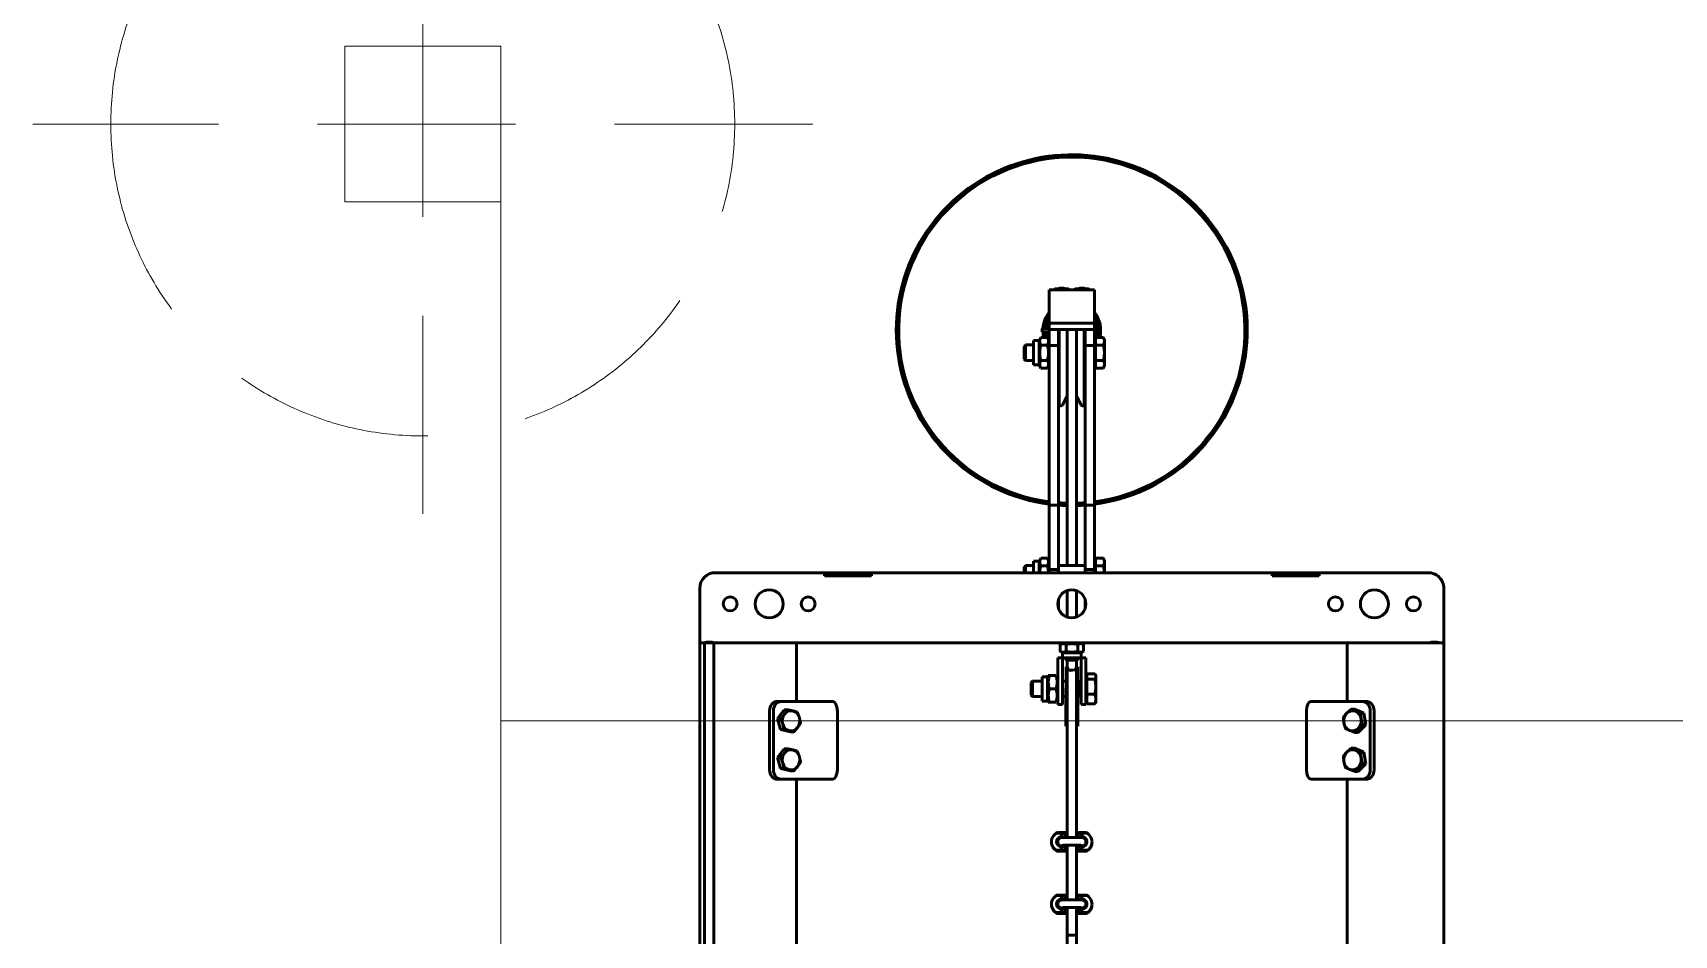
# Model space of a CAD drawing. Extents: x -3873 to 164127, y 7129 to 96529.
# Drawn here: x 16910 to 17962, y 69175 to 69753 of the extents above; entities that cross this region are included whole.
import ezdxf

# ---------------------------------------------------------------- set-up
doc = ezdxf.new("R2010")
doc.units = 0
doc.linetypes.add('HIDDEN', pattern=[9.525, 6.35, -3.175])
doc.layers.get('0').update_dxf_attribs({"linetype": 'CONTINUOUS'})
doc.layers.add('LAYOUT Kromeka', color=1, linetype='CONTINUOUS', lineweight=5)
doc.layers.add('Visible (ISO)', color=7, linetype='CONTINUOUS', lineweight=50)

# ---------------------------------------------------------------- blocks, each defined once
blk = doc.blocks.new('chilling_column100')
at = {"color": 4, "linetype": 'HIDDEN', "ltscale": 20}
for p, q in [((0, -250), (0, 250)), ((-250, 0), (250, 0))]:
    blk.add_line(p, q, dxfattribs=at)
at = {"color": 1, "linetype": 'Continuous', "ltscale": 20}
for p, q in [((50, 50), (-50, 50)), ((-50, 50), (-50, -50)), ((50, -50), (50, 50)), ((-50, -50), (50, -50))]:
    blk.add_line(p, q, dxfattribs=at)
at = {"color": 4, "linetype": 'HIDDEN', "ltscale": 20}
blk.add_circle((0, 0), 200, dxfattribs=at)
blk = doc.blocks.new('388 gerdirme')
at = {"layer": 'Visible (ISO)', "color": 0}
for p, q in [((51971.6, 94727.1), (51448.6, 94727.1)), ((51971.6, 94730.2), (51717.5, 94730.2)), ((51971.6, 94727.4), (51971.6, 94730.2)), ((51971.6, 94730.2), (51983.6, 94730.2)), ((51971.6, 94727.1), (51971.6, 94727.4)), ((51971.6, 94721.1), (51971.6, 94727.1)), ((52006.6, 94730.2), (51983.6, 94730.2)), ((51971.6, 94721.1), (51448.6, 94721.1)), ((51971.6, 94720.9), (51971.6, 94721.1)), ((51971.6, 94494.3), (51971.6, 94720.9)), ((52016.6, 94720.2), (52016.6, 94650.2)), ((51890.1, 94685.5), (51928.1, 94685.5)), ((51884.1, 94680.3), (51884.1, 94677.8)), ((51884.1, 94659), (51884.1, 94677.8)), ((51889.5, 94672), (51891, 94678.4)), ((51890.1, 94683), (51928.1, 94683)), ((51891, 94678.4), (51898.1, 94680.4)), ((51891, 94678.4), (51891, 94676.3)), ((51898.1, 94680.4), (51903.7, 94676.1)), ((51898.1, 94680.4), (51898.1, 94678.4)), ((51903.7, 94676.1), (51903.7, 94674.1)), ((51914.5, 94672), (51916, 94678.4)), ((51916, 94678.4), (51923.1, 94680.4)), ((51916, 94678.4), (51916, 94676.3)), ((51923.1, 94680.4), (51928.7, 94676.1)), ((51923.1, 94680.4), (51923.1, 94678.4)), ((51928.7, 94676.1), (51928.7, 94674.1)), ((51934.1, 94677.8), (51934.1, 94680.3)), ((51934.1, 94677.8), (51934.1, 94659)), ((51884.1, 94668.2), (51151.6, 94668.2)), ((51889.5, 94672), (51889.5, 94669.9)), ((51914.5, 94672), (51914.5, 94669.9)), ((51971.6, 94668.2), (51934.1, 94668.2)), ((51884.1, 94659), (51884.1, 94655.9)), ((51884.1, 94645), (51884.1, 94655.9)), ((51934.1, 94655.9), (51934.1, 94659)), ((51934.1, 94655.9), (51934.1, 94645)), ((51928.1, 94642), (51890.1, 94642)), ((52014.6, 94620.2), (52014.6, 94650.2)), ((52014.6, 94650.2), (52016.6, 94650.2)), ((52016.6, 94650.2), (52016.6, 94620.2)), ((52016.6, 94620.2), (52014.6, 94620.2)), ((52016.6, 94620.2), (52016.6, 94363.2)), ((51938, 94517.7), (51937.1, 94516.8)), ((51947.1, 94516.8), (51937.1, 94516.8)), ((51937.1, 94510.7), (51937.1, 94516.8)), ((51938, 94517.7), (51946.2, 94517.7)), ((51946.2, 94517.7), (51947.1, 94516.8)), ((51947.1, 94510.7), (51947.1, 94516.8)), ((52016.6, 94522.2), (52020.2, 94522.2)), ((52021.1, 94521.3), (52016.6, 94521.3)), ((52016.6, 94516.2), (52023.9, 94516.2)), ((52020.2, 94522.2), (52021.1, 94521.3)), ((52021.1, 94516.2), (52021.1, 94521.3)), ((52023.9, 94512.7), (52023.9, 94516.2)), ((52149.8, 94516.2), (52165.4, 94516.2)), ((52149.8, 94512.7), (52149.8, 94516.2)), ((52153.5, 94522.2), (52152.6, 94521.3)), ((52162.6, 94521.3), (52152.6, 94521.3)), ((52152.6, 94516.2), (52152.6, 94521.3)), ((52153.5, 94522.2), (52161.7, 94522.2)), ((52161.7, 94522.2), (52162.6, 94521.3)), ((52162.6, 94516.2), (52162.6, 94521.3)), ((52165.4, 94512.7), (52165.4, 94516.2)), ((51804, 94504.7), (51804, 94504.7)), ((51844, 94504.7), (51844, 94504.7)), ((51934.3, 94507.2), (51933.6, 94506.8)), ((51933.6, 94506), (51933.6, 94506.8)), ((51933.6, 94501.9), (51933.6, 94506)), ((51934.3, 94510.7), (51949.9, 94510.7)), ((51934.3, 94507.2), (51934.3, 94510.7)), ((51934.3, 94507.2), (51949.9, 94507.2)), ((51942.1, 94501.9), (51942.1, 94506)), ((51949.9, 94507.2), (51949.9, 94510.7)), ((51949.9, 94507.2), (51950.6, 94506.8)), ((51950.6, 94506.8), (51950.6, 94506)), ((51950.6, 94501.9), (51950.6, 94506)), ((52016.6, 94512.7), (52023.9, 94512.7)), ((52018.6, 94506.2), (52016.6, 94506.2)), ((52060, 94506.2), (52018.6, 94506.2)), ((52018.6, 94500.2), (52018.6, 94506.2)), ((52021, 94507.4), (52021, 94511.5)), ((52023.9, 94512.7), (52025.9, 94511.5)), ((52023.9, 94506.2), (52025.9, 94507.4)), ((52025.9, 94507.4), (52025.9, 94511.5)), ((52162.3, 94506.2), (52060, 94506.2)), ((52060, 94500.2), (52060, 94506.2)), ((52149.8, 94512.7), (52147.8, 94511.5)), ((52147.8, 94507.4), (52147.8, 94511.5)), ((52149.8, 94506.2), (52147.8, 94507.4)), ((52149.8, 94512.7), (52165.4, 94512.7)), ((52152.7, 94507.4), (52152.7, 94511.5)), ((52162.3, 94506.2), (52172.5, 94506.2)), ((52162.3, 94500.2), (52162.3, 94506.2)), ((52162.5, 94507.4), (52162.5, 94511.5)), ((52165.4, 94512.7), (52167.4, 94511.5)), ((52165.4, 94506.2), (52167.4, 94507.4)), ((52167.4, 94507.4), (52167.4, 94511.5)), ((52171.1, 94508.2), (52171.1, 94510.7)), ((52173.1, 94510.7), (52171.1, 94510.7)), ((52171.1, 94506.2), (52171.1, 94508.2)), ((52172.5, 94506.2), (52172.5, 94500.2)), ((52176.7, 94506.2), (52172.5, 94506.2)), ((52172.5, 94506.2), (52172.5, 94477.2)), ((52173.1, 94510.7), (52173.1, 94508.2)), ((52173.1, 94508.2), (52173.1, 94506.2)), ((52197.9, 94506.2), (52176.7, 94506.2)), ((52176.7, 94506.2), (52176.7, 94477.2)), ((52197.9, 94477.2), (52197.9, 94506.2)), ((51422.1, 94494.7), (51784.2, 94494.7)), ((51801.8, 94494.7), (51784.2, 94494.7)), ((51798, 94494.7), (51798, 94500.9)), ((51798.6, 94501.7), (51798.9, 94498.2)), ((51798.9, 94495.7), (51798.6, 94495.2)), ((51798.9, 94498.2), (51798.9, 94495.7)), ((51800.9, 94498.2), (51798.9, 94498.2)), ((51798.9, 94495.7), (51801.8, 94495.7)), ((51804.2, 94500.7), (51804, 94500.7)), ((51806.8, 94495.7), (51809.4, 94495.7)), ((51841.8, 94494.7), (51806.8, 94494.7)), ((51809.4, 94498.2), (51807.4, 94498.2)), ((51809.4, 94498.2), (51809.6, 94501.7)), ((51809.4, 94495.7), (51809.4, 94498.2)), ((51809.6, 94495.2), (51809.4, 94495.7)), ((51809.9, 94494.7), (51809.9, 94500.9)), ((51838, 94494.7), (51838, 94500.9)), ((51838.6, 94501.7), (51838.9, 94498.2)), ((51838.9, 94495.7), (51838.6, 94495.2)), ((51838.9, 94498.2), (51838.9, 94495.7)), ((51840.9, 94498.2), (51838.9, 94498.2)), ((51838.9, 94495.7), (51841.8, 94495.7)), ((51844.2, 94500.7), (51843.9, 94500.7)), ((51846.8, 94495.7), (51849.4, 94495.7)), ((51879.9, 94494.7), (51846.8, 94494.7)), ((51849.4, 94498.2), (51847.4, 94498.2)), ((51849.4, 94498.2), (51849.6, 94501.7)), ((51849.4, 94495.7), (51849.4, 94498.2)), ((51849.6, 94495.2), (51849.4, 94495.7)), ((51849.9, 94494.7), (51849.9, 94500.9)), ((51879.9, 94494.7), (51888.2, 94494.7)), ((51930.2, 94494.7), (51888.2, 94494.7)), ((51919.4, 94495.5), (51918.2, 94495.5)), ((51918.2, 94495.5), (51918.2, 94494.7)), ((51919.4, 94495.5), (51919.4, 94494.7)), ((51940.2, 94495.5), (51919.4, 94495.5)), ((51919.4, 94494.7), (51940.2, 94494.7)), ((51930.2, 94494.7), (51941.8, 94494.7)), ((51932.1, 94500.7), (51932.1, 94497.7)), ((51932.1, 94500.7), (51935.1, 94500.7)), ((51935.1, 94497.7), (51932.1, 94497.7)), ((51934.3, 94500.7), (51933.6, 94501.1)), ((51962.1, 94500.7), (51935.1, 94500.7)), ((51935.1, 94497.7), (51962.1, 94497.7)), ((51937.1, 94495.5), (51937.1, 94497.7)), ((51941.5, 94495.5), (51940.2, 94495.5)), ((51940.2, 94494.7), (51940.2, 94495.5)), ((51941.5, 94495.5), (51941.5, 94495.4)), ((51941.5, 94495.5), (51942.6, 94495.5)), ((51942.8, 94495.4), (51941.5, 94495.4)), ((51956.3, 94495.4), (51942.8, 94495.4)), ((51956.3, 94494.7), (51942.8, 94494.7)), ((51947.1, 94495.4), (51947.1, 94497.7)), ((51949.9, 94500.7), (51950.6, 94501.1)), ((51956.3, 94495.4), (51956.3, 94494.7)), ((51960.6, 94494.7), (51956.3, 94494.7)), ((51960.6, 94494.9), (51961.4, 94495.7)), ((51960.6, 94494.9), (51961.4, 94495.7)), ((51960.6, 94488.5), (51960.6, 94494.9)), ((51960.6, 94488.5), (51960.6, 94494.9)), ((51961.4, 94495.7), (51961.4, 94487.7)), ((51962.1, 94495.7), (51961.4, 94495.7)), ((51961.4, 94495.7), (51961.4, 94487.7)), ((51962.1, 94495.7), (51961.4, 94495.7)), ((51962.1, 94497.7), (51962.1, 94500.7)), ((51965.1, 94497.7), (51962.1, 94497.7)), ((51962.1, 94497.7), (51962.1, 94485.7)), ((51965.1, 94497.3), (51966.2, 94499.2)), ((51965.1, 94497.7), (51965.1, 94485.7)), ((51970.5, 94499.2), (51966.2, 94499.2)), ((51970.5, 94495.4), (51966.2, 94495.4)), ((51971.6, 94497.3), (51970.5, 94499.2)), ((51971.6, 94489.1), (51971.6, 94494.3)), ((52005.1, 94494.7), (51988.1, 94494.7)), ((51993.7, 94500.2), (51999.6, 94500.2)), ((52016.6, 94500.2), (52018.6, 94500.2)), ((52018.6, 94500.2), (52060, 94500.2)), ((52021.1, 94483.2), (52021.1, 94500.2)), ((52157.7, 94494.7), (52021.1, 94494.7)), ((52060, 94500.2), (52162.3, 94500.2)), ((52172.5, 94499.7), (52123.6, 94499.7)), ((52123.6, 94499), (52123.6, 94499.7)), ((52128.8, 94495.3), (52124.8, 94497.2)), ((52152.6, 94499.7), (52152.6, 94500.2)), ((52157.7, 94494.7), (52172.5, 94494.7)), ((52162.3, 94500.2), (52172.5, 94500.2)), ((52162.6, 94499.7), (52162.6, 94500.2)), ((52197.9, 94502.8), (52198.3, 94502.8)), ((52197.9, 94500.5), (52198.3, 94500.5)), ((52198.3, 94495.9), (52197.9, 94495.9)), ((52198.6, 94502.2), (52198.3, 94502.8)), ((52198.6, 94494.2), (52198.3, 94493.6)), ((52198.6, 94501.7), (52198.6, 94502.2)), ((52198.6, 94498.2), (52198.6, 94501.7)), ((52198.6, 94494.7), (52198.6, 94498.2)), ((52198.6, 94494.2), (52198.6, 94494.7)), ((51422.1, 94488.7), (51784.2, 94488.7)), ((51801.8, 94488.7), (51784.2, 94488.7)), ((51798, 94482.5), (51798, 94488.7)), ((51798.6, 94488.2), (51798.9, 94487.7)), ((51798.9, 94485.2), (51798.6, 94481.7)), ((51798.9, 94487.7), (51798.9, 94485.2)), ((51801.8, 94487.7), (51798.9, 94487.7)), ((51798.9, 94485.2), (51800.9, 94485.2)), ((51841.8, 94488.7), (51806.8, 94488.7)), ((51809.4, 94487.7), (51806.8, 94487.7)), ((51807.4, 94485.2), (51809.4, 94485.2)), ((51809.4, 94487.7), (51809.6, 94488.2)), ((51809.4, 94485.2), (51809.4, 94487.7)), ((51809.6, 94481.7), (51809.4, 94485.2)), ((51809.9, 94482.5), (51809.9, 94488.7)), ((51838, 94482.5), (51838, 94488.7)), ((51838.6, 94488.2), (51838.9, 94487.7)), ((51838.9, 94485.2), (51838.6, 94481.7)), ((51838.9, 94487.7), (51838.9, 94485.2)), ((51841.8, 94487.7), (51838.9, 94487.7)), ((51838.9, 94485.2), (51840.9, 94485.2)), ((51879.9, 94488.7), (51846.8, 94488.7)), ((51849.4, 94487.7), (51846.8, 94487.7)), ((51847.4, 94485.2), (51849.4, 94485.2)), ((51849.4, 94487.7), (51849.6, 94488.2)), ((51849.4, 94485.2), (51849.4, 94487.7)), ((51849.6, 94481.7), (51849.4, 94485.2)), ((51849.9, 94482.5), (51849.9, 94488.7)), ((51888.2, 94488.7), (51879.9, 94488.7)), ((51930.2, 94488.7), (51888.2, 94488.7)), ((51918.2, 94488.7), (51918.2, 94487.9)), ((51918.2, 94487.9), (51919.4, 94487.9)), ((51919.4, 94488.6), (51919.4, 94487.9)), ((51940.2, 94488.6), (51919.4, 94488.6)), ((51940.2, 94487.9), (51919.4, 94487.9)), ((51941.8, 94488.7), (51930.2, 94488.7)), ((51932.1, 94485.7), (51932.1, 94482.7)), ((51932.1, 94485.7), (51935.1, 94485.7)), ((51962.1, 94485.7), (51935.1, 94485.7)), ((51937.1, 94487.2), (51937.1, 94487.9)), ((51947.1, 94487.2), (51937.1, 94487.2)), ((51937.5, 94486.3), (51937.1, 94487.2)), ((51946.7, 94486.3), (51937.5, 94486.3)), ((51937.5, 94485.7), (51937.5, 94486.3)), ((51940.2, 94487.9), (51940.2, 94488.6)), ((51940.2, 94487.9), (51941.5, 94487.9)), ((51941.5, 94487.9), (51941.5, 94487.9)), ((51941.5, 94487.9), (51942.8, 94487.9)), ((51942.6, 94487.9), (51941.5, 94487.9)), ((51942.8, 94488.7), (51956.3, 94488.7)), ((51942.8, 94487.9), (51956.3, 94487.9)), ((51946.7, 94486.3), (51947.1, 94487.2)), ((51946.7, 94485.7), (51946.7, 94486.3)), ((51947.1, 94487.2), (51947.1, 94487.9)), ((51956.3, 94488.7), (51956.3, 94487.9)), ((51960.6, 94488.7), (51956.3, 94488.7)), ((51960.6, 94488.5), (51961.4, 94487.7)), ((51960.6, 94488.5), (51961.4, 94487.7)), ((51962.1, 94487.7), (51961.4, 94487.7)), ((51962.1, 94487.7), (51961.4, 94487.7)), ((51965.1, 94485.7), (51962.1, 94485.7)), ((51962.1, 94482.7), (51962.1, 94485.7)), ((51965.1, 94486), (51966.2, 94484.2)), ((51970.5, 94487.9), (51966.2, 94487.9)), ((51970.5, 94484.2), (51966.2, 94484.2)), ((51971.6, 94486), (51970.5, 94484.2)), ((51971.6, 94262.4), (51971.6, 94489.1)), ((52005.1, 94488.7), (51988.1, 94488.7)), ((52157.7, 94488.7), (52021.1, 94488.7)), ((52123.6, 94483.7), (52123.6, 94484.4)), ((52172.5, 94483.7), (52123.6, 94483.7)), ((52128.8, 94488.1), (52124.8, 94486.2)), ((52152.6, 94483.2), (52152.6, 94483.7)), ((52172.5, 94488.7), (52157.7, 94488.7)), ((52162.6, 94483.2), (52162.6, 94483.7)), ((52197.9, 94493.6), (52198.3, 94493.6)), ((52197.9, 94489.8), (52198.3, 94489.8)), ((52197.9, 94487.5), (52198.3, 94487.5)), ((52198.6, 94489.2), (52198.3, 94489.8)), ((52198.6, 94488.7), (52198.6, 94489.2)), ((52198.6, 94485.2), (52198.6, 94488.7)), ((52198.6, 94481.7), (52198.6, 94485.2)), ((51804.2, 94482.7), (51804, 94482.7)), ((51804, 94478.7), (51804, 94478.7)), ((51844.2, 94482.7), (51843.9, 94482.7)), ((51844, 94478.7), (51844, 94478.7)), ((51935.1, 94482.7), (51932.1, 94482.7)), ((51932.4, 94482.1), (51932.4, 94477)), ((51932.4, 94482.1), (51938.6, 94482.1)), ((51933.6, 94476.3), (51933, 94476.6)), ((51933.6, 94476.3), (51935.5, 94476.3)), ((51934.4, 94482.1), (51934.4, 94482.7)), ((51935.1, 94482.7), (51962.1, 94482.7)), ((51935.5, 94476.3), (51943.4, 94476.3)), ((51938.6, 94482.1), (51948.3, 94482.1)), ((51938.6, 94482.1), (51938.6, 94477)), ((51943.4, 94476.3), (51950, 94476.3)), ((51948.3, 94482.1), (51951.8, 94482.1)), ((51948.3, 94482.1), (51948.3, 94477)), ((51949.8, 94482.1), (51949.8, 94482.7)), ((51950, 94476.3), (51950.6, 94476.3)), ((51950.6, 94476.3), (51951.2, 94476.6)), ((51951.8, 94482.1), (51951.8, 94477)), ((51999.6, 94483.2), (51993.7, 94483.2)), ((52018.6, 94483.2), (52016.6, 94483.2)), ((52016.6, 94477.2), (52018.6, 94477.2)), ((52016.6, 94476.6), (52021, 94476.6)), ((52060, 94483.2), (52018.6, 94483.2)), ((52018.6, 94477.2), (52018.6, 94483.2)), ((52018.6, 94477.2), (52060, 94477.2)), ((52021, 94476.6), (52025.9, 94476.6)), ((52021, 94476.6), (52021, 94471.5)), ((52023.8, 94476.6), (52023.8, 94477.2)), ((52025.9, 94476.6), (52025.9, 94471.5)), ((52162.3, 94483.2), (52060, 94483.2)), ((52060, 94477.2), (52060, 94483.2)), ((52060, 94477.2), (52162.3, 94477.2)), ((52147.8, 94476.6), (52147.8, 94471.5)), ((52147.8, 94476.6), (52152.7, 94476.6)), ((52149.9, 94476.6), (52149.9, 94477.2)), ((52152.7, 94476.6), (52162.5, 94476.6)), ((52152.7, 94476.6), (52152.7, 94471.5)), ((52162.3, 94483.2), (52172.5, 94483.2)), ((52162.3, 94477.2), (52162.3, 94483.2)), ((52162.3, 94477.2), (52172.5, 94477.2)), ((52162.5, 94476.6), (52167.4, 94476.6)), ((52162.5, 94476.6), (52162.5, 94471.5)), ((52165.3, 94476.6), (52165.3, 94477.2)), ((52167.4, 94476.6), (52167.4, 94471.5)), ((52172.5, 94483.2), (52172.5, 94477.2)), ((52176.7, 94477.2), (52172.5, 94477.2)), ((52176.7, 94477.2), (52197.9, 94477.2)), ((52198.3, 94482.9), (52197.9, 94482.9)), ((52197.9, 94480.6), (52198.3, 94480.6)), ((52198.6, 94481.2), (52198.3, 94480.6)), ((52198.6, 94481.2), (52198.6, 94481.7)), ((52016.6, 94470.8), (52023.5, 94470.8)), ((52023.5, 94470.8), (52024.6, 94470.8)), ((52024.6, 94470.8), (52025.9, 94471.5)), ((52149.1, 94470.8), (52147.8, 94471.5)), ((52149.1, 94470.8), (52150.3, 94470.8)), ((52150.3, 94470.8), (52157.6, 94470.8)), ((52157.6, 94470.8), (52165, 94470.8)), ((52165, 94470.8), (52166.1, 94470.8)), ((52166.1, 94470.8), (52167.4, 94471.5)), ((52142.8, 94383.1), (52143.2, 94384.5)), ((52143, 94383), (52143.4, 94384.5)), ((52014.6, 94333.2), (52014.6, 94363.2)), ((52014.6, 94363.2), (52016.6, 94363.2)), ((52016.6, 94363.2), (52016.6, 94333.2)), ((51884.1, 94327.5), (51884.1, 94338.3)), ((51890.1, 94341.3), (51928.1, 94341.3)), ((51934.1, 94338.3), (51934.1, 94327.5)), ((51884.1, 94327.5), (51884.1, 94324.4)), ((51934.1, 94324.4), (51934.1, 94327.5)), ((52016.6, 94333.2), (52014.6, 94333.2)), ((52016.6, 94333.2), (52016.6, 94263.2)), ((51884.1, 94315.2), (50921.6, 94315.2)), ((51884.1, 94305.6), (51884.1, 94324.4)), ((51934.1, 94324.4), (51934.1, 94305.6)), ((51971.6, 94315.2), (51934.1, 94315.2)), ((51884.1, 94305.6), (51884.1, 94303.1)), ((51889.2, 94308.2), (51889.2, 94310.2)), ((51894.1, 94303.2), (51889.2, 94308.2)), ((51894.1, 94303.2), (51894.1, 94305.3)), ((51904, 94310.5), (51901.5, 94304.4)), ((51901.5, 94304.4), (51901.5, 94306.4)), ((51904, 94310.5), (51904, 94312.6)), ((51914.2, 94308.2), (51914.2, 94310.2)), ((51919.1, 94303.2), (51914.2, 94308.2)), ((51919.1, 94303.2), (51919.1, 94305.3)), ((51929, 94310.5), (51926.5, 94304.4)), ((51926.5, 94304.4), (51926.5, 94306.4)), ((51929, 94310.5), (51929, 94312.6)), ((51934.1, 94303.1), (51934.1, 94305.6)), ((51928.1, 94300.4), (51890.1, 94300.4)), ((51928.1, 94297.9), (51890.1, 94297.9)), ((51901.5, 94304.4), (51894.1, 94303.2)), ((51926.5, 94304.4), (51919.1, 94303.2)), ((51971.6, 94253.2), (51717.5, 94253.2)), ((51971.6, 94255.9), (51971.6, 94262.4)), ((51971.6, 94253.2), (51971.6, 94255.9)), ((51971.6, 94253.2), (51983.6, 94253.2)), ((52006.6, 94253.2), (51983.6, 94253.2))]:
    blk.add_line(p, q, dxfattribs=at)
for centre, radius in [((51996.6, 94710.7), 4.5), ((51996.6, 94685.7), 9), ((51996.6, 94660.7), 4.5), ((51996.6, 94491.7), 9), ((51996.6, 94322.7), 4.5), ((51996.6, 94297.7), 9), ((51996.6, 94272.7), 4.5)]:
    blk.add_circle(centre, radius, dxfattribs=at)
for centre, radius, start, end in [((52006.6, 94720.2), 10, 0, 90), ((52172.1, 94491.7), 112.5, 254.994, 172.5946), ((52172.1, 94491.7), 111, 187.506, 172.494), ((52172.1, 94491.7), 18.5, 93.0986, 104.6697), ((52172.1, 94491.7), 17.5, 93.2758, 105.5285), ((52172.1, 94491.7), 16.8, 93.4023, 106.1435), ((52172.1, 94491.7), 16.5, 93.4746, 106.4956), ((52172.1, 94491.7), 18.5, 51.6083, 86.9014), ((52172.1, 94491.7), 17.5, 55.9523, 86.7242), ((52172.1, 94491.7), 16.8, 59.3766, 86.5977), ((52172.1, 94491.7), 16.5, 61.4965, 86.5254), ((51956.6, 94491.7), 3.02, 95.5104, 155.8658), ((52172.1, 94491.7), 112.5, 175.6669, 178.4719), ((52172.1, 94491.7), 111, 175.6082, 178.4513), ((52125.6, 94499), 2, 180, 245.4158), ((52127.1, 94491.7), 4, 48.5904, 65.4158), ((52167.1, 94500.7), 3, 189.5941, 199.4712), ((52192.6, 94498.2), 6.5, 337.3801, 22.6199), ((51956.6, 94491.7), 3.02, 204.1308, 264.4896), ((52172.1, 94491.7), 112.5, 181.5281, 184.3331), ((52172.1, 94491.7), 111, 181.5487, 184.3918), ((52125.6, 94484.4), 2, 114.5842, 180), ((52127.1, 94491.7), 4, 294.5842, 311.4096), ((52167.1, 94482.7), 3, 160.5288, 170.4059), ((52192.6, 94485.2), 6.5, 337.3801, 22.6199), ((52172.1, 94491.7), 112.5, 187.4054, 254.894), ((52172.1, 94491.7), 16.5, 245.6618, 246.2281), ((52172.1, 94491.7), 16.8, 253.8565, 300.6234), ((52172.1, 94491.7), 16.5, 253.5044, 298.5035), ((52172.1, 94491.7), 18.5, 255.3303, 308.3917), ((52172.1, 94491.7), 17.5, 254.4715, 304.0477), ((52006.6, 94263.2), 10, 270, 0)]:
    blk.add_arc(centre, radius, start, end, dxfattribs=at)
for centre, major_axis, ratio, start_param, end_param in [((51890.1, 94680.3), (-6, 0), 0.866025, 4.712389, 6.283185), ((51928.1, 94680.3), (6, 0), 0.866025, 0, 1.570796), ((51890.1, 94677.8), (-6, 0), 0.866025, 4.712389, 6.283185), ((51896.6, 94671.7), (-6.5, 0), 0.866025, 5.036433, 6.08363), ((51896.6, 94671.7), (-6.5, 0), 0.866025, 3.989235, 5.036433), ((51896.6, 94671.7), (6.5, 0), 0.866025, 6.08363, 7.130828), ((51921.6, 94671.7), (-6.5, 0), 0.866025, 5.036433, 6.08363), ((51921.6, 94671.7), (-6.5, 0), 0.866025, 3.989235, 5.036433), ((51921.6, 94671.7), (6.5, 0), 0.866025, 6.08363, 7.130828), ((51928.1, 94677.8), (6, 0), 0.866025, 0, 1.570796), ((51896.6, 94671.7), (-6.5, 0), 0.866025, 6.08363, 7.130828), ((51896.6, 94671.7), (6.5, 0), 0.866025, 3.989235, 5.036433), ((51896.6, 94671.7), (6.5, 0), 0.866025, 5.036433, 6.08363), ((51921.6, 94671.7), (-6.5, 0), 0.866025, 6.08363, 7.130828), ((51921.6, 94671.7), (6.5, 0), 0.866025, 3.989235, 5.036433), ((51921.6, 94671.7), (6.5, 0), 0.866025, 5.036433, 6.08363), ((51890.1, 94645), (-6, 0), 0.5, 0, 1.570796), ((51928.1, 94645), (6, 0), 0.5, 4.712389, 6.283185), ((51805.5, 94498.2), (8.16, 0), 0.796131, 2.572551, 2.717879), ((51798.6, 94491.7), (0, 3.5), 0.087833, 0.133136, 0.5411), ((51804.1, 94498.2), (4.64, -4.64), 0.98224, 2.666494, 3.366908), ((51804, 94498.2), (0, -6.5), 0.999839, 3.703662, 4.001983), ((51804.1, 94498.2), (2.32, -2.32), 0.98224, 0.794358, 3.93595), ((51804.1, 94498.2), (0, 3.25), 0.999839, 1.570796, 2.333379), ((51804, 94498.2), (0, 2.5), 0.999839, 0, 2.088005), ((51804, 94498.2), (0, 3.25), 0.999839, 4.202762, 6.261815), ((51804.1, 94498.2), (4.64, -4.64), 0.98224, 1.363399, 2.063813), ((51804.1, 94498.2), (0, -3.25), 0.999839, 0.951058, 1.570796), ((51805.5, 94498.2), (0, -6.5), 0.743604, 1.99451, 2.139838), ((51809.6, 94491.7), (0, -3.5), 0.051998, 2.600493, 3.008456), ((51845.5, 94498.2), (8.16, 0), 0.796131, 2.572551, 2.717879), ((51838.6, 94491.7), (0, 3.5), 0.087833, 0.133136, 0.5411), ((51844.1, 94498.2), (4.64, -4.64), 0.98224, 2.666494, 3.366908), ((51843.9, 94498.2), (0, -6.5), 0.999839, 3.703662, 4.001983), ((51844.1, 94498.2), (2.32, -2.32), 0.98224, 0.794358, 3.93595), ((51844.1, 94498.2), (0, 3.25), 0.999839, 1.570796, 2.333379), ((51843.9, 94498.2), (0, 2.5), 0.999839, 0, 2.088005), ((51843.9, 94498.2), (0, 3.25), 0.999839, 4.202762, 6.261815), ((51844.1, 94498.2), (4.64, -4.64), 0.98224, 1.363399, 2.063813), ((51844.1, 94498.2), (0, -3.25), 0.999839, 0.951058, 1.570796), ((51845.5, 94498.2), (0, -6.5), 0.743604, 1.99451, 2.139838), ((51849.6, 94491.7), (0, -3.5), 0.051998, 2.600493, 3.008456), ((51942.6, 94491.7), (0, 3.77), 0.446198, 6.180134, 6.283185), ((51798.6, 94491.7), (0, 3.5), 0.087833, 2.600493, 3.008456), ((51804.1, 94485.2), (0, 3.25), 0.999839, 0.808214, 1.570796), ((51804.1, 94485.2), (2.32, 2.32), 0.98224, 2.347235, 5.488828), ((51804, 94485.2), (0, -2.5), 0.999839, 4.19518, 6.283185), ((51804, 94485.2), (0, -3.25), 0.999839, 0.021371, 2.080424), ((51804.1, 94485.2), (0, -3.25), 0.999839, 1.570796, 2.190535), ((51809.6, 94491.7), (0, -3.5), 0.051998, 0.133136, 0.5411), ((51838.6, 94491.7), (0, 3.5), 0.087833, 2.600493, 3.008456), ((51844.1, 94485.2), (0, 3.25), 0.999839, 0.808214, 1.570796), ((51844.1, 94485.2), (2.32, 2.32), 0.98224, 2.347235, 5.488828), ((51843.9, 94485.2), (0, -2.5), 0.999839, 4.19518, 6.283185), ((51843.9, 94485.2), (0, -3.25), 0.999839, 0.021371, 2.080424), ((51844.1, 94485.2), (0, -3.25), 0.999839, 1.570796, 2.190535), ((51849.6, 94491.7), (0, -3.5), 0.051998, 0.133136, 0.5411), ((51942.6, 94491.7), (0, -3.77), 0.446198, 0, 0.103051), ((51805.5, 94485.2), (-8.16, 0), 0.796131, 0.423713, 0.569042), ((51804.1, 94485.2), (-4.64, -4.64), 0.98224, 6.05787, 6.758284), ((51804, 94485.2), (0, -6.5), 0.999839, 5.422795, 5.721116), ((51804.1, 94485.2), (-4.64, -4.64), 0.98224, 1.077779, 1.778193), ((51805.5, 94485.2), (0, 6.5), 0.743604, 4.143347, 4.288676), ((51845.5, 94485.2), (-8.16, 0), 0.796131, 0.423713, 0.569042), ((51844.1, 94485.2), (-4.64, -4.64), 0.98224, 6.05787, 6.758284), ((51843.9, 94485.2), (0, -6.5), 0.999839, 5.422795, 5.721116), ((51844.1, 94485.2), (-4.64, -4.64), 0.98224, 1.077779, 1.778193), ((51845.5, 94485.2), (0, 6.5), 0.743604, 4.143347, 4.288676), ((51890.1, 94338.3), (-6, 0), 0.5, 4.712389, 6.283185), ((51928.1, 94338.3), (6, 0), 0.5, 0, 1.570796), ((51896.6, 94311.7), (-6.5, 0), 0.866025, 4.894552, 5.94175), ((51896.6, 94311.7), (-6.5, 0), 0.866025, 3.847355, 4.894552), ((51896.6, 94311.7), (6.5, 0), 0.866025, 5.94175, 6.988947), ((51921.6, 94311.7), (-6.5, 0), 0.866025, 4.894552, 5.94175), ((51921.6, 94311.7), (-6.5, 0), 0.866025, 3.847355, 4.894552), ((51921.6, 94311.7), (6.5, 0), 0.866025, 5.94175, 6.988947), ((51890.1, 94305.6), (-6, 0), 0.866025, 0, 1.570796), ((51896.6, 94311.7), (-6.5, 0), 0.866025, 5.94175, 6.988947), ((51896.6, 94311.7), (6.5, 0), 0.866025, 3.847355, 4.894552), ((51896.6, 94311.7), (6.5, 0), 0.866025, 4.894552, 5.94175), ((51921.6, 94311.7), (-6.5, 0), 0.866025, 5.94175, 6.988947), ((51921.6, 94311.7), (6.5, 0), 0.866025, 3.847355, 4.894552), ((51921.6, 94311.7), (6.5, 0), 0.866025, 4.894552, 5.94175), ((51928.1, 94305.6), (6, 0), 0.866025, 4.712389, 6.283185), ((51890.1, 94303.1), (-6, 0), 0.866025, 0, 1.570796), ((51928.1, 94303.1), (6, 0), 0.866025, 4.712389, 6.283185)]:
    blk.add_ellipse(centre, major_axis=major_axis, ratio=ratio, start_param=start_param, end_param=end_param, dxfattribs=at)
blk.add_ellipse((51784.2, 94491.7), major_axis=(0, -3), ratio=0.016727, dxfattribs=at)
for points, knots in [([(51971.6, 94727.4), (51971.6, 94727.4), (51971.6, 94727.4), (51971.7, 94727), (51971.8, 94726.8), (51971.9, 94726.2), (51972, 94725.8), (51972, 94725), (51972.1, 94724.6), (51972.1, 94724.2), (51972.1, 94723.8), (51972, 94723.3), (51972, 94722.5), (51971.9, 94722.2), (51971.8, 94721.6), (51971.7, 94721.4), (51971.6, 94721), (51971.6, 94720.9), (51971.6, 94720.9)], [-0.4923546, -0.4923546, -0.4923546, -0.4923546, -0.3692779, -0.3692779, -0.2462013, -0.2462013, -0.1231006, -0.1231006, 0, 0, 0, 0.1231006, 0.1231006, 0.2462013, 0.2462013, 0.3692779, 0.3692779, 0.4923546, 0.4923546, 0.4923546, 0.4923546]), ([(51804, 94504.7), (51803.4, 94504.7), (51802.8, 94504.6), (51801.6, 94504.3), (51801, 94504), (51800.5, 94503.7)], [0, 0, 0, 0, 0.182432, 0.182432, 0.3648639, 0.3648639, 0.3648639, 0.3648639]), ([(51844, 94504.7), (51843.4, 94504.7), (51842.8, 94504.6), (51841.6, 94504.3), (51841, 94504), (51840.5, 94503.7)], [0, 0, 0, 0, 0.182432, 0.182432, 0.3648639, 0.3648639, 0.3648639, 0.3648639]), ([(51799, 94502.4), (51798.9, 94502.3), (51798.7, 94502.1), (51798.5, 94501.7), (51798.3, 94501.5), (51798.2, 94501.2), (51798.1, 94501.1), (51798.1, 94501), (51798.1, 94500.9), (51798, 94500.9), (51798, 94500.9), (51798, 94500.9), (51798, 94500.9), (51798, 94500.9), (51798, 94500.9)], [-0.2196001, -0.2196001, -0.2196001, -0.2196001, -0.1507226, -0.1507226, -0.0818451, -0.0818451, -0.0409226, -0.0409226, -0.0204613, -0.0204613, 0, 0, 0, 0.0071463, 0.0071463, 0.0071463, 0.0071463]), ([(51801.7, 94485.5), (51801.7, 94485.5), (51801.7, 94485.6), (51801.8, 94485.7), (51801.8, 94485.8), (51801.8, 94486.2), (51801.8, 94486.5), (51801.8, 94487), (51801.8, 94487.1), (51801.8, 94487.4), (51801.8, 94487.5), (51801.8, 94487.8), (51801.8, 94487.9), (51801.8, 94488.2), (51801.8, 94488.3), (51801.8, 94488.6), (51801.8, 94488.7), (51801.8, 94489), (51801.8, 94489.2), (51801.8, 94489.5), (51801.8, 94489.7), (51801.8, 94490), (51801.8, 94490.2), (51801.8, 94490.5), (51801.8, 94490.7), (51801.8, 94491), (51801.8, 94491.2), (51801.8, 94491.5), (51801.8, 94491.7), (51801.8, 94492), (51801.8, 94492.2), (51801.8, 94492.5), (51801.8, 94492.7), (51801.8, 94493), (51801.8, 94493.2), (51801.8, 94493.5), (51801.8, 94493.7), (51801.8, 94494), (51801.8, 94494.2), (51801.8, 94494.5), (51801.8, 94494.6), (51801.8, 94494.9), (51801.8, 94495.1), (51801.8, 94495.4), (51801.8, 94495.5), (51801.8, 94495.8), (51801.8, 94495.9), (51801.8, 94496.2), (51801.8, 94496.3), (51801.8, 94496.5), (51801.8, 94496.6), (51801.8, 94496.8), (51801.8, 94496.9), (51801.8, 94497.1), (51801.8, 94497.2), (51801.8, 94497.6), (51801.7, 94497.8), (51801.7, 94497.8), (51801.7, 94497.8), (51801.7, 94497.8)], [1.761433, 1.761433, 1.761433, 1.761433, 1.840504, 1.840504, 2.026987, 2.026987, 2.3057, 2.3057, 2.382517, 2.382517, 2.46025, 2.46025, 2.537932, 2.537932, 2.614616, 2.614616, 2.693076, 2.693076, 2.772524, 2.772524, 2.851951, 2.851951, 2.930357, 2.930357, 3.009236, 3.009236, 3.089131, 3.089131, 3.169023, 3.169023, 3.247896, 3.247896, 3.326799, 3.326799, 3.406736, 3.406736, 3.486687, 3.486687, 3.565628, 3.565628, 3.644215, 3.644215, 3.723857, 3.723857, 3.803539, 3.803539, 3.882231, 3.882231, 3.959618, 3.959618, 4.038111, 4.038111, 4.116711, 4.116711, 4.194359, 4.194359, 4.484946, 4.484946, 4.521752, 4.521752, 4.521752, 4.521752]), ([(51804.2, 94482.7), (51804.5, 94482.7), (51804.7, 94482.7), (51805.2, 94482.9), (51805.4, 94483), (51805.8, 94483.3), (51806, 94483.4), (51806.3, 94483.7), (51806.4, 94483.9), (51806.5, 94484.2), (51806.6, 94484.3), (51806.6, 94484.5), (51806.6, 94484.6), (51806.7, 94484.7), (51806.7, 94484.8), (51806.7, 94484.9), (51806.7, 94484.9), (51806.7, 94485.1), (51806.7, 94485.2), (51806.8, 94485.6), (51806.8, 94485.9), (51806.8, 94486.6), (51806.8, 94487.2), (51806.8, 94488.4), (51806.8, 94489), (51806.8, 94490.3), (51806.8, 94491), (51806.8, 94492.5), (51806.8, 94493.2), (51806.8, 94494.5), (51806.8, 94495.1), (51806.8, 94496.2), (51806.8, 94496.7), (51806.8, 94497.6), (51806.8, 94497.9), (51806.7, 94498.3), (51806.7, 94498.3), (51806.7, 94498.5), (51806.7, 94498.6), (51806.7, 94498.7), (51806.6, 94498.8), (51806.6, 94499.1), (51806.5, 94499.2), (51806.3, 94499.6), (51806.2, 94499.7), (51806, 94499.9), (51805.9, 94500.1), (51805.5, 94500.3), (51805.2, 94500.5), (51804.6, 94500.7), (51804.4, 94500.7), (51804.2, 94500.7)], [1.570796, 1.570796, 1.570796, 1.570796, 1.576536, 1.576536, 1.582863, 1.582863, 1.591181, 1.591181, 1.604043, 1.604043, 1.624978, 1.624978, 1.649444, 1.649444, 1.678943, 1.678943, 1.729122, 1.729122, 1.888693, 1.888693, 2.159454, 2.159454, 2.502333, 2.502333, 2.828154, 2.828154, 3.150961, 3.150961, 3.473166, 3.473166, 3.796052, 3.796052, 4.122146, 4.122146, 4.464832, 4.464832, 4.588611, 4.588611, 4.623916, 4.623916, 4.658213, 4.658213, 4.682679, 4.682679, 4.69219, 4.69219, 4.698561, 4.698561, 4.707675, 4.707675, 4.712389, 4.712389, 4.712389, 4.712389]), ([(51839, 94502.4), (51838.9, 94502.3), (51838.7, 94502.1), (51838.4, 94501.7), (51838.3, 94501.5), (51838.2, 94501.2), (51838.1, 94501.1), (51838.1, 94501), (51838.1, 94500.9), (51838, 94500.9), (51838, 94500.9), (51838, 94500.9), (51838, 94500.9), (51838, 94500.9), (51838, 94500.9)], [-0.2196001, -0.2196001, -0.2196001, -0.2196001, -0.1507226, -0.1507226, -0.0818451, -0.0818451, -0.0409226, -0.0409226, -0.0204613, -0.0204613, 0, 0, 0, 0.0071463, 0.0071463, 0.0071463, 0.0071463]), ([(51841.7, 94485.5), (51841.7, 94485.5), (51841.7, 94485.6), (51841.7, 94485.7), (51841.8, 94485.8), (51841.8, 94486.2), (51841.8, 94486.5), (51841.8, 94487), (51841.8, 94487.1), (51841.8, 94487.4), (51841.8, 94487.5), (51841.8, 94487.8), (51841.8, 94487.9), (51841.8, 94488.2), (51841.8, 94488.3), (51841.8, 94488.6), (51841.8, 94488.7), (51841.8, 94489), (51841.8, 94489.2), (51841.8, 94489.5), (51841.8, 94489.7), (51841.8, 94490), (51841.8, 94490.2), (51841.8, 94490.5), (51841.8, 94490.7), (51841.8, 94491), (51841.8, 94491.2), (51841.8, 94491.5), (51841.8, 94491.7), (51841.8, 94492), (51841.8, 94492.2), (51841.8, 94492.5), (51841.8, 94492.7), (51841.8, 94493), (51841.8, 94493.2), (51841.8, 94493.5), (51841.8, 94493.7), (51841.8, 94494), (51841.8, 94494.2), (51841.8, 94494.5), (51841.8, 94494.6), (51841.8, 94494.9), (51841.8, 94495.1), (51841.8, 94495.4), (51841.8, 94495.5), (51841.8, 94495.8), (51841.8, 94495.9), (51841.8, 94496.2), (51841.8, 94496.3), (51841.8, 94496.5), (51841.8, 94496.6), (51841.8, 94496.8), (51841.8, 94496.9), (51841.8, 94497.1), (51841.8, 94497.2), (51841.8, 94497.6), (51841.7, 94497.8), (51841.7, 94497.8), (51841.7, 94497.8), (51841.7, 94497.8)], [1.761433, 1.761433, 1.761433, 1.761433, 1.840504, 1.840504, 2.026987, 2.026987, 2.3057, 2.3057, 2.382517, 2.382517, 2.46025, 2.46025, 2.537932, 2.537932, 2.614616, 2.614616, 2.693076, 2.693076, 2.772524, 2.772524, 2.851951, 2.851951, 2.930357, 2.930357, 3.009236, 3.009236, 3.089131, 3.089131, 3.169023, 3.169023, 3.247896, 3.247896, 3.326799, 3.326799, 3.406736, 3.406736, 3.486687, 3.486687, 3.565628, 3.565628, 3.644215, 3.644215, 3.723857, 3.723857, 3.803539, 3.803539, 3.882231, 3.882231, 3.959618, 3.959618, 4.038111, 4.038111, 4.116711, 4.116711, 4.194359, 4.194359, 4.484946, 4.484946, 4.521752, 4.521752, 4.521752, 4.521752]), ([(51844.2, 94482.7), (51844.5, 94482.7), (51844.7, 94482.7), (51845.2, 94482.9), (51845.4, 94483), (51845.8, 94483.3), (51846, 94483.4), (51846.3, 94483.7), (51846.3, 94483.9), (51846.5, 94484.2), (51846.6, 94484.3), (51846.6, 94484.5), (51846.6, 94484.6), (51846.7, 94484.7), (51846.7, 94484.8), (51846.7, 94484.9), (51846.7, 94484.9), (51846.7, 94485.1), (51846.7, 94485.2), (51846.7, 94485.6), (51846.8, 94485.9), (51846.8, 94486.6), (51846.8, 94487.2), (51846.8, 94488.4), (51846.8, 94489), (51846.8, 94490.3), (51846.8, 94491), (51846.8, 94492.5), (51846.8, 94493.2), (51846.8, 94494.5), (51846.8, 94495.1), (51846.8, 94496.2), (51846.8, 94496.7), (51846.8, 94497.6), (51846.7, 94497.9), (51846.7, 94498.3), (51846.7, 94498.3), (51846.7, 94498.5), (51846.7, 94498.6), (51846.7, 94498.7), (51846.6, 94498.8), (51846.5, 94499.1), (51846.5, 94499.2), (51846.3, 94499.6), (51846.2, 94499.7), (51846, 94499.9), (51845.9, 94500.1), (51845.5, 94500.3), (51845.2, 94500.5), (51844.6, 94500.7), (51844.4, 94500.7), (51844.2, 94500.7)], [1.570796, 1.570796, 1.570796, 1.570796, 1.576536, 1.576536, 1.582863, 1.582863, 1.591181, 1.591181, 1.604043, 1.604043, 1.624978, 1.624978, 1.649444, 1.649444, 1.678943, 1.678943, 1.729122, 1.729122, 1.888693, 1.888693, 2.159454, 2.159454, 2.502333, 2.502333, 2.828154, 2.828154, 3.150961, 3.150961, 3.473166, 3.473166, 3.796052, 3.796052, 4.122146, 4.122146, 4.464832, 4.464832, 4.588611, 4.588611, 4.623916, 4.623916, 4.658213, 4.658213, 4.682679, 4.682679, 4.69219, 4.69219, 4.698561, 4.698561, 4.707675, 4.707675, 4.712389, 4.712389, 4.712389, 4.712389]), ([(51942.4, 94494.7), (51942.1, 94494.7), (51941.8, 94494.7), (51941, 94494.7), (51940.6, 94494.7), (51940.2, 94494.7)], [0.5109309, 0.5109309, 0.5109309, 0.5109309, 0.5929639, 0.5929639, 0.7280684, 0.7280684, 0.7280684, 0.7280684]), ([(51942.3, 94494.7), (51942.3, 94494.7), (51942.3, 94494.7), (51942.4, 94494.7), (51942.4, 94494.7), (51942.4, 94494.7)], [0.95079965, 0.95079965, 0.95079965, 0.95079965, 0.97822468, 0.97822468, 0.98619421, 0.98619421, 0.98619421, 0.98619421]), ([(51940.2, 94488.6), (51940.6, 94488.6), (51941, 94488.6), (51941.8, 94488.6), (51942.1, 94488.7), (51942.4, 94488.7)], [2.3199302, 2.3199302, 2.3199302, 2.3199302, 2.4550347, 2.4550347, 2.5370677, 2.5370677, 2.5370677, 2.5370677]), ([(51953.8, 94492.9), (51953.9, 94492.9), (51953.9, 94492.8), (51954, 94492.4), (51954.1, 94492.1), (51954.1, 94491.5), (51954.1, 94491.2), (51954, 94490.7), (51953.9, 94490.6), (51953.8, 94490.5)], [0.342738, 0.342738, 0.342738, 0.342738, 0.3624045, 0.3624045, 0.4579954, 0.4579954, 0.5535863, 0.5535863, 0.5962275, 0.5962275, 0.5962275, 0.5962275]), ([(51798, 94482.5), (51798, 94482.5), (51798, 94482.5), (51798, 94482.5), (51798, 94482.5), (51798, 94482.5), (51798.1, 94482.5), (51798.1, 94482.4), (51798.1, 94482.3), (51798.2, 94482.2), (51798.3, 94481.9), (51798.5, 94481.7), (51798.7, 94481.3), (51798.9, 94481.1), (51799, 94481)], [-0.0071465, -0.0071465, -0.0071465, -0.0071465, 0, 0, 0, 0.0204613, 0.0204613, 0.0409226, 0.0409226, 0.0818451, 0.0818451, 0.1507226, 0.1507226, 0.2196001, 0.2196001, 0.2196001, 0.2196001]), ([(51800.5, 94479.7), (51801, 94479.4), (51801.6, 94479.1), (51802.8, 94478.8), (51803.4, 94478.7), (51804, 94478.7)], [0.7642027, 0.7642027, 0.7642027, 0.7642027, 0.9466347, 0.9466347, 1.1290666, 1.1290666, 1.1290666, 1.1290666]), ([(51804, 94478.7), (51803.5, 94478.7), (51802.9, 94478.8), (51802.2, 94479), (51802.2, 94479), (51802.1, 94479)], [0, 0, 0, 0, 0.182432, 0.182432, 0.1981002, 0.1981002, 0.1981002, 0.1981002]), ([(51806, 94479), (51805.9, 94479), (51805.9, 94479), (51805.2, 94478.8), (51804.6, 94478.7), (51804, 94478.7)], [0.930935, 0.930935, 0.930935, 0.930935, 0.9466032, 0.9466032, 1.1290352, 1.1290352, 1.1290352, 1.1290352]), ([(51838, 94482.5), (51838, 94482.5), (51838, 94482.5), (51838, 94482.5), (51838, 94482.5), (51838, 94482.5), (51838.1, 94482.5), (51838.1, 94482.4), (51838.1, 94482.3), (51838.2, 94482.2), (51838.3, 94481.9), (51838.4, 94481.7), (51838.7, 94481.3), (51838.9, 94481.1), (51839, 94481)], [-0.0071465, -0.0071465, -0.0071465, -0.0071465, 0, 0, 0, 0.0204613, 0.0204613, 0.0409226, 0.0409226, 0.0818451, 0.0818451, 0.1507226, 0.1507226, 0.2196001, 0.2196001, 0.2196001, 0.2196001]), ([(51840.5, 94479.7), (51841, 94479.4), (51841.6, 94479.1), (51842.8, 94478.8), (51843.4, 94478.7), (51844, 94478.7)], [0.7642027, 0.7642027, 0.7642027, 0.7642027, 0.9466347, 0.9466347, 1.1290666, 1.1290666, 1.1290666, 1.1290666]), ([(51844, 94478.7), (51843.5, 94478.7), (51842.8, 94478.8), (51842.2, 94479), (51842.2, 94479), (51842.1, 94479)], [0, 0, 0, 0, 0.182432, 0.182432, 0.1981002, 0.1981002, 0.1981002, 0.1981002]), ([(51846, 94479), (51845.9, 94479), (51845.9, 94479), (51845.2, 94478.8), (51844.6, 94478.7), (51844, 94478.7)], [0.930935, 0.930935, 0.930935, 0.930935, 0.9466032, 0.9466032, 1.1290352, 1.1290352, 1.1290352, 1.1290352]), ([(51971.6, 94262.4), (51971.6, 94262.4), (51971.6, 94262.4), (51971.7, 94262), (51971.8, 94261.8), (51971.9, 94261.2), (51972, 94260.8), (51972, 94260), (51972.1, 94259.6), (51972.1, 94259.2), (51972.1, 94258.8), (51972, 94258.3), (51972, 94257.5), (51971.9, 94257.2), (51971.8, 94256.6), (51971.7, 94256.4), (51971.6, 94256), (51971.6, 94255.9), (51971.6, 94255.9)], [-0.4923546, -0.4923546, -0.4923546, -0.4923546, -0.3692779, -0.3692779, -0.2462013, -0.2462013, -0.1231006, -0.1231006, 0, 0, 0, 0.1231006, 0.1231006, 0.2462013, 0.2462013, 0.3692779, 0.3692779, 0.4923546, 0.4923546, 0.4923546, 0.4923546])]:
    blk.add_open_spline(points, degree=3, knots=knots, dxfattribs=at)
for points, weights in [([(51890.2, 94672.8), (51890.6, 94674.3), (51891, 94676.3)], [1, 1.0379548493, 1]), ([(51891, 94676.3), (51892.9, 94676.6), (51894.5, 94677)], [1, 1.0379548493, 1]), ([(51894.5, 94677), (51896.2, 94677.5), (51898.1, 94678.4)], [1, 1.0379548493, 1]), ([(51898.1, 94678.4), (51899.6, 94676.9), (51900.9, 94675.9)], [1, 1.0379548493, 1]), ([(51900.9, 94675.9), (51902.2, 94674.9), (51903.7, 94674.1)], [1, 1.0379548493, 1]), ([(51903.7, 94674.1), (51903.3, 94672.1), (51903, 94670.6)], [1, 1.0379548493, 1]), ([(51915.2, 94672.8), (51915.6, 94674.3), (51916, 94676.3)], [1, 1.0379548493, 1]), ([(51916, 94676.3), (51917.9, 94676.6), (51919.5, 94677)], [1, 1.0379548493, 1]), ([(51919.5, 94677), (51921.2, 94677.5), (51923.1, 94678.4)], [1, 1.0379548493, 1]), ([(51923.1, 94678.4), (51924.6, 94676.9), (51925.9, 94675.9)], [1, 1.0379548493, 1]), ([(51925.9, 94675.9), (51927.2, 94674.9), (51928.7, 94674.1)], [1, 1.0379548493, 1]), ([(51928.7, 94674.1), (51928.3, 94672.1), (51928, 94670.6)], [1, 1.0379548493, 1]), ([(51889.5, 94669.9), (51889.9, 94671.3), (51890.2, 94672.8)], [1, 1.0379548493, 1]), ([(51892.3, 94667.5), (51891, 94668.5), (51889.5, 94669.9)], [1, 1.0379548493, 1]), ([(51895.1, 94665.6), (51893.6, 94666.5), (51892.3, 94667.5)], [1, 1.0379548493, 1]), ([(51898.7, 94666.4), (51897, 94665.9), (51895.1, 94665.6)], [1, 1.0379548493, 1]), ([(51902.2, 94667.7), (51900.3, 94666.8), (51898.7, 94666.4)], [1, 1.0379548493, 1]), ([(51903, 94670.6), (51902.6, 94669.1), (51902.2, 94667.7)], [1, 1.0379548493, 1]), ([(51914.5, 94669.9), (51914.9, 94671.3), (51915.2, 94672.8)], [1, 1.0379548493, 1]), ([(51917.3, 94667.5), (51916, 94668.5), (51914.5, 94669.9)], [1, 1.0379548493, 1]), ([(51920.1, 94665.6), (51918.6, 94666.5), (51917.3, 94667.5)], [1, 1.0379548493, 1]), ([(51923.7, 94666.4), (51922, 94665.9), (51920.1, 94665.6)], [1, 1.0379548493, 1]), ([(51927.2, 94667.7), (51925.3, 94666.8), (51923.7, 94666.4)], [1, 1.0379548493, 1]), ([(51928, 94670.6), (51927.6, 94669.1), (51927.2, 94667.7)], [1, 1.0379548493, 1]), ([(51942.1, 94506), (51937.9, 94507.4), (51933.6, 94506)], [1, 1.15470053838, 1]), ([(51950.6, 94506), (51946.4, 94507.4), (51942.1, 94506)], [1, 1.15470053838, 1]), ([(52021, 94511.5), (52018.7, 94512.2), (52016.6, 94512.3)], [1, 1.06886715605, 1.0764199142]), ([(52016.6, 94506.6), (52018.7, 94506.7), (52021, 94507.4)], [1.0764199142, 1.06886715605, 1]), ([(52025.9, 94511.5), (52023.5, 94512.9), (52021, 94511.5)], [1, 1.15470053838, 1]), ([(52021, 94507.4), (52023.5, 94505.9), (52025.9, 94507.4)], [1, 1.15470053838, 1]), ([(52152.7, 94511.5), (52150.3, 94512.9), (52147.8, 94511.5)], [1, 1.15470053838, 1]), ([(52147.8, 94507.4), (52150.3, 94505.9), (52152.7, 94507.4)], [1, 1.15470053838, 1]), ([(52162.5, 94511.5), (52157.6, 94512.9), (52152.7, 94511.5)], [1, 1.15470053838, 1]), ([(52152.7, 94507.4), (52157.6, 94505.9), (52162.5, 94507.4)], [1, 1.15470053838, 1]), ([(52167.4, 94511.5), (52165, 94512.9), (52162.5, 94511.5)], [1, 1.15470053838, 1]), ([(52162.5, 94507.4), (52165, 94505.9), (52167.4, 94507.4)], [1, 1.15470053838, 1]), ([(51933.6, 94501.9), (51937.9, 94500.4), (51942.1, 94501.9)], [1, 1.15470053838, 1]), ([(51942.1, 94501.9), (51946.4, 94500.4), (51950.6, 94501.9)], [1, 1.15470053838, 1]), ([(51966.2, 94499.2), (51965.1, 94497.3), (51966.2, 94495.4)], [1, 1.15470053838, 1]), ([(51966.2, 94495.4), (51965.1, 94491.7), (51966.2, 94487.9)], [1, 1.15470053838, 1]), ([(51970.5, 94495.4), (51971.6, 94497.3), (51970.5, 94499.2)], [1, 1.15470053838, 1]), ([(51970.5, 94487.9), (51971.6, 94491.7), (51970.5, 94495.4)], [1, 1.15470053838, 1]), ([(52198.3, 94502.8), (52198.6, 94502.2), (52198.6, 94501.7)], [1.01001874936, 1.04314139574, 1]), ([(52198.6, 94501.7), (52198.6, 94501.1), (52198.3, 94500.5)], [1, 1.04314139574, 1.01001874936]), ([(52198.3, 94500.5), (52198.6, 94499.3), (52198.6, 94498.2)], [1.01001874936, 1.04314139574, 1]), ([(52198.6, 94498.2), (52198.6, 94497.1), (52198.3, 94495.9)], [1, 1.04314139574, 1.01001874936]), ([(52198.3, 94495.9), (52198.6, 94495.3), (52198.6, 94494.7)], [1.01001874936, 1.04314139574, 1]), ([(52198.6, 94494.7), (52198.6, 94494.2), (52198.3, 94493.6)], [1, 1.04314139574, 1.01001874936]), ([(51966.2, 94487.9), (51965.1, 94486.1), (51966.2, 94484.2)], [1, 1.15470053838, 1]), ([(51970.5, 94484.2), (51971.6, 94486.1), (51970.5, 94487.9)], [1, 1.15470053838, 1]), ([(52198.3, 94489.8), (52198.6, 94489.2), (52198.6, 94488.7)], [1.01001874936, 1.04314139574, 1]), ([(52198.6, 94488.7), (52198.6, 94488.1), (52198.3, 94487.5)], [1, 1.04314139574, 1.01001874936]), ([(52198.3, 94487.5), (52198.6, 94486.3), (52198.6, 94485.2)], [1.01001874936, 1.04314139574, 1]), ([(52198.6, 94485.2), (52198.6, 94484.1), (52198.3, 94482.9)], [1, 1.04314139574, 1.01001874936]), ([(51933, 94476.6), (51932.7, 94476.8), (51932.4, 94477)], [1.01619537616, 1.01171133109, 1]), ([(51932.4, 94477), (51934.1, 94476.3), (51935.5, 94476.3)], [1, 1.0379548493, 1]), ([(51935.5, 94476.3), (51936.9, 94476.3), (51938.6, 94477)], [1, 1.0379548493, 1]), ([(51938.6, 94477), (51941.2, 94476.3), (51943.4, 94476.3)], [1, 1.0379548493, 1]), ([(51943.4, 94476.3), (51945.7, 94476.3), (51948.3, 94477)], [1, 1.0379548493, 1]), ([(51948.3, 94477), (51949.2, 94476.3), (51950, 94476.3)], [1, 1.0379548493, 1]), ([(51950, 94476.3), (51950.9, 94476.3), (51951.8, 94477)], [1, 1.0379548493, 1]), ([(52198.3, 94482.9), (52198.6, 94482.3), (52198.6, 94481.7)], [1.01001874936, 1.04314139574, 1]), ([(52198.6, 94481.7), (52198.6, 94481.2), (52198.3, 94480.6)], [1, 1.04314139574, 1.01001874936]), ([(52016.6, 94470.8), (52018.7, 94470.9), (52021, 94471.5)], [1.00719868057, 1.03392835199, 1]), ([(52021, 94471.5), (52022.3, 94470.8), (52023.5, 94470.8)], [1, 1.0379548493, 1]), ([(52023.5, 94470.8), (52024.6, 94470.8), (52025.9, 94471.5)], [1, 1.0379548493, 1]), ([(52147.8, 94471.5), (52149.1, 94470.8), (52150.3, 94470.8)], [1, 1.0379548493, 1]), ([(52150.3, 94470.8), (52151.4, 94470.8), (52152.7, 94471.5)], [1, 1.0379548493, 1]), ([(52152.7, 94471.5), (52155.3, 94470.8), (52157.6, 94470.8)], [1, 1.0379548493, 1]), ([(52157.6, 94470.8), (52159.9, 94470.8), (52162.5, 94471.5)], [1, 1.0379548493, 1]), ([(52162.5, 94471.5), (52163.8, 94470.8), (52165, 94470.8)], [1, 1.0379548493, 1]), ([(52165, 94470.8), (52166.1, 94470.8), (52167.4, 94471.5)], [1, 1.0379548493, 1]), ([(51890.5, 94313.6), (51891.1, 94315), (51891.7, 94316.3)], [1, 1.0379548493, 1]), ([(51891.7, 94316.3), (51893.7, 94316.9), (51895.4, 94317.2)], [1, 1.0379548493, 1]), ([(51895.4, 94317.2), (51897.2, 94317.5), (51899.1, 94317.5)], [1, 1.0379548493, 1]), ([(51899.1, 94317.5), (51900.4, 94316.5), (51901.6, 94315.3)], [1, 1.0379548493, 1]), ([(51901.6, 94315.3), (51902.7, 94314.2), (51904, 94312.6)], [1, 1.0379548493, 1]), ([(51915.5, 94313.6), (51916.1, 94315), (51916.7, 94316.3)], [1, 1.0379548493, 1]), ([(51916.7, 94316.3), (51918.7, 94316.9), (51920.4, 94317.2)], [1, 1.0379548493, 1]), ([(51920.4, 94317.2), (51922.2, 94317.5), (51924.1, 94317.5)], [1, 1.0379548493, 1]), ([(51924.1, 94317.5), (51925.4, 94316.5), (51926.6, 94315.3)], [1, 1.0379548493, 1]), ([(51926.6, 94315.3), (51927.7, 94314.2), (51929, 94312.6)], [1, 1.0379548493, 1]), ([(51889.2, 94310.2), (51889.9, 94312.1), (51890.5, 94313.6)], [1, 1.0379548493, 1]), ([(51891.7, 94308), (51890.5, 94309.2), (51889.2, 94310.2)], [1, 1.0379548493, 1]), ([(51894.1, 94305.3), (51892.8, 94306.9), (51891.7, 94308)], [1, 1.0379548493, 1]), ([(51897.8, 94306.1), (51896.1, 94305.9), (51894.1, 94305.3)], [1, 1.0379548493, 1]), ([(51901.5, 94306.4), (51899.5, 94306.4), (51897.8, 94306.1)], [1, 1.0379548493, 1]), ([(51902.7, 94309.8), (51902.2, 94308.4), (51901.5, 94306.4)], [1, 1.0379548493, 1]), ([(51904, 94312.6), (51903.3, 94311.2), (51902.7, 94309.8)], [1, 1.0379548493, 1]), ([(51914.2, 94310.2), (51914.9, 94312.1), (51915.5, 94313.6)], [1, 1.0379548493, 1]), ([(51916.7, 94308), (51915.5, 94309.2), (51914.2, 94310.2)], [1, 1.0379548493, 1]), ([(51919.1, 94305.3), (51917.8, 94306.9), (51916.7, 94308)], [1, 1.0379548493, 1]), ([(51922.8, 94306.1), (51921.1, 94305.9), (51919.1, 94305.3)], [1, 1.0379548493, 1]), ([(51926.5, 94306.4), (51924.5, 94306.4), (51922.8, 94306.1)], [1, 1.0379548493, 1]), ([(51927.7, 94309.8), (51927.2, 94308.4), (51926.5, 94306.4)], [1, 1.0379548493, 1]), ([(51929, 94312.6), (51928.3, 94311.2), (51927.7, 94309.8)], [1, 1.0379548493, 1])]:
    blk.add_rational_spline(points, weights, degree=2, dxfattribs=at)
for points in [[(51802.1, 94504.4), (51802.7, 94504.6), (51803.4, 94504.7), (51804, 94504.7)], [(51804, 94504.7), (51804.6, 94504.7), (51805.4, 94504.6), (51806, 94504.4)], [(51842.1, 94504.4), (51842.7, 94504.6), (51843.4, 94504.7), (51844, 94504.7)], [(51844, 94504.7), (51844.6, 94504.7), (51845.4, 94504.6), (51846, 94504.4)], [(51809.9, 94500.9), (51809.9, 94500.9), (51809.9, 94500.9), (51809.9, 94500.9)], [(51849.9, 94500.9), (51849.9, 94500.9), (51849.9, 94500.9), (51849.9, 94500.9)], [(51919.4, 94494.7), (51919.2, 94494.7), (51918.9, 94494.7), (51918.8, 94494.7)], [(51942.4, 94494.7), (51942.5, 94494.7), (51942.7, 94494.7), (51942.8, 94494.7)], [(51918.8, 94488.7), (51918.9, 94488.6), (51919.2, 94488.6), (51919.4, 94488.6)], [(51942.4, 94488.7), (51942.4, 94488.7), (51942.3, 94488.7), (51942.3, 94488.7)], [(51942.8, 94488.7), (51942.7, 94488.7), (51942.5, 94488.7), (51942.4, 94488.7)], [(51809.9, 94482.5), (51809.9, 94482.5), (51809.9, 94482.5), (51809.9, 94482.5)], [(51849.9, 94482.5), (51849.9, 94482.5), (51849.9, 94482.5), (51849.9, 94482.5)]]:
    blk.add_open_spline(points, degree=3, dxfattribs=at)

msp = doc.modelspace()

# ---------------------------------------------------------------- linework, layer by layer
at = {"layer": 'LAYOUT Kromeka', "color": 4, "ltscale": 20}
for p, q in [((17209.7, 69744.7), (17209.7, 39500.7)), ((17209.7, 69312), (22309.7, 69312))]:
    msp.add_line(p, q, dxfattribs=at)

# ---------------------------------------------------------------- block references
at = {"layer": 'LAYOUT Kromeka', "ltscale": 20, "xscale": -1}
msp.add_blockref('chilling_column100', (17159.7, 69694.7), dxfattribs=at)
at = {"layer": 'LAYOUT Kromeka', "linetype": 'Continuous', "rotation": 89.99999999999999}
msp.add_blockref('388 gerdirme', (112067.5, 17390.4), dxfattribs=at)

doc.saveas('drawing.dxf')
